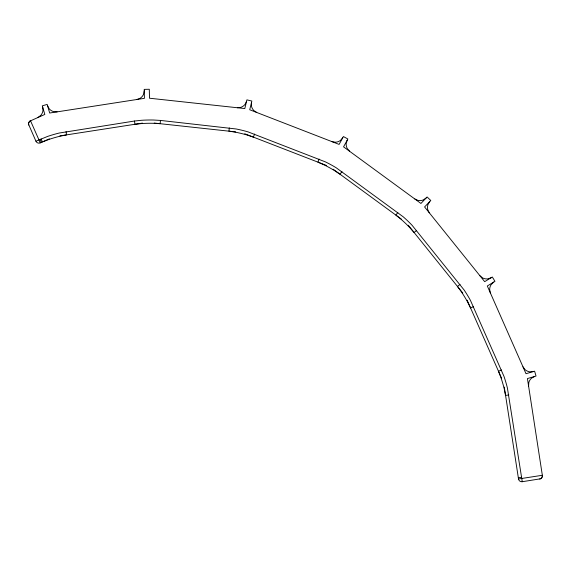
<?xml version="1.0" encoding="UTF-8"?>
<svg xmlns="http://www.w3.org/2000/svg" width="571" height="571" viewBox="0 0 571 571"><rect width="100%" height="100%" fill="white"/><g stroke="black" fill="none" stroke-linecap="round" stroke-linejoin="round"><path stroke-width="0.86" d="M144.249 90.803L143.592 94.186A9.065 9.065 0 0 1 140.195 98.241L136.983 99.482M522.265 481.71L507.419 388.116A135.484 135.484 0 0 0 504.007 376.446L470.447 300.396A135.484 135.484 0 0 0 464.137 290.011L412.034 225.231A135.484 135.484 0 0 0 403.247 216.83L336.155 167.746A135.484 135.484 0 0 0 325.491 161.914L247.985 131.858A135.484 135.484 0 0 0 236.18 128.982L160.48 120.431L160.123 123.7L153.406 123.3A131.023 131.023 0 0 0 141.658 123.564L134.963 124.271L134.463 121.031L59.234 133.029A135.484 135.484 0 0 0 47.564 136.44L35.937 141.201L28.607 124.378L28.657 122.922L29.87 121.123L44.823 114.436L42.304 105.835L47.165 104.414L49.684 113.015L144.42 98.333L144.22 89.376L149.288 89.262L149.488 98.219L244.802 108.554L246.922 99.854L251.847 101.053L249.727 109.753L339.11 144.413L343.414 136.555L347.86 138.981L343.556 146.847L420.927 203.454L427.115 196.974L430.784 200.478L424.596 206.952L484.679 281.66L492.33 277.006L494.964 281.332L487.313 285.992L526.012 373.705L534.613 371.186L536.033 376.046L527.433 378.566L542.45 476L541.593 477.991L540.387 478.819L522.265 481.71A3.283 3.283 0 0 1 518.518 478.969L504.279 387.074M229.306 127.897L228.95 131.166L235.595 132.215A131.023 131.023 0 0 1 247.015 134.999L253.403 137.126L254.587 134.057M251.504 102.437L251.426 105.885A9.065 9.065 0 0 0 253.874 110.574L256.743 112.48M246.586 101.238L245.066 104.336A9.065 9.065 0 0 1 240.741 107.369L237.315 107.741M319.139 159.088L317.947 162.15L324.1 164.883A131.023 131.023 0 0 1 334.406 170.522L340.023 174.226L341.965 171.578M347.175 140.238L346.204 143.542A9.065 9.065 0 0 0 347.354 148.71L349.63 151.286M342.728 137.804L340.466 140.402A9.065 9.065 0 0 1 335.498 142.215L332.094 141.687M397.837 212.455L395.896 215.11L401.127 219.343A131.023 131.023 0 0 1 409.628 227.458L414.096 232.49L416.652 230.434M429.792 201.506L428.007 204.454A9.065 9.065 0 0 0 427.779 209.735L429.313 212.819M426.13 198.009L423.275 199.929A9.065 9.065 0 0 1 418.001 200.4L414.853 199.008M460.04 284.379L457.478 286.442L461.439 291.881A131.023 131.023 0 0 1 467.549 301.923L470.561 307.94L473.566 306.613M493.744 282.074L491.253 284.458A9.065 9.065 0 0 0 489.668 289.504L490.353 292.88M37.929 117.476L40.712 115.442A9.065 9.065 0 0 0 42.939 110.646L42.704 107.212M491.11 277.749L487.855 278.862A9.065 9.065 0 0 1 482.645 277.949L479.961 275.793M35.937 141.201A3.283 3.283 0 0 0 40.27 142.878L49.363 138.867M501.509 369.951L498.504 371.278L500.924 377.559A131.023 131.023 0 0 1 504.222 388.844L505.571 395.432L508.818 394.932M534.663 376.453L531.644 378.102A9.065 9.065 0 0 0 528.803 382.57L528.589 386.003M533.235 371.585L529.802 371.821A9.065 9.065 0 0 1 525.006 369.594L522.972 366.81M59.862 135.912L139.146 123.629M140.816 123.365L142.486 123.108M518.332 477.784L521.58 477.285M518.518 478.969L542.421 475.265A3.283 3.283 0 0 1 539.674 479.012M134.463 121.031L141.38 120.295A135.484 135.484 0 0 1 153.535 120.017L160.48 120.431M57.121 111.859L53.688 111.645A9.065 9.065 0 0 1 49.22 108.811L47.571 105.785M154.234 123.058L235.68 131.894M244.723 133.757L326.626 165.511M333.193 169.237L401.356 219.107M408.258 225.238L462.781 293.03M467.142 300.203L501.581 378.245M41.069 138.939L42.397 141.943L48.678 139.524A131.023 131.023 0 0 1 59.962 136.226L66.55 134.877L66.05 131.63M40.041 139.395L41.362 142.4M40.27 142.878L30.506 120.752A3.283 3.283 0 0 0 28.828 125.085"/></g></svg>
